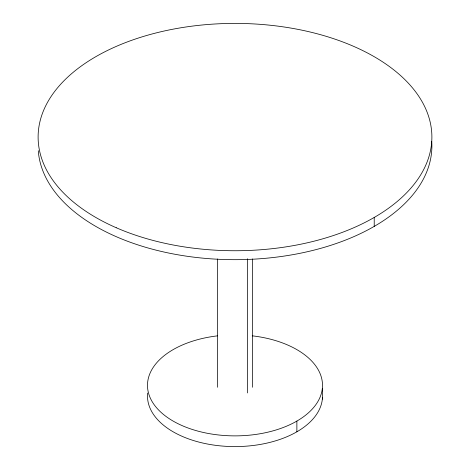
<?xml version="1.0" encoding="UTF-8"?>
<svg xmlns="http://www.w3.org/2000/svg" width="470" height="470" viewBox="0 0 470 470"><rect width="100%" height="100%" fill="white"/><g stroke="black" fill="none" stroke-linecap="round" stroke-linejoin="round"><path stroke-width="0.7" d="M374.22 217.451L374.22 226.381M322.344 388.402L322.344 399.124M296.875 421.079L296.875 431.795M252.502 258.941L252.502 387.274M247.373 258.747L247.373 392.949M217.498 258.941L217.498 387.274M431.719 141.306A196.883 113.669 0 0 1 243.137 259.581A196.883 113.669 0 0 1 38.282 150.7M252.243 335.827A87.502 50.519 0 0 1 307.785 413.394A87.502 50.519 0 0 1 162.397 413.559A87.502 50.519 0 0 1 217.428 335.862M322.461 397.696A87.502 50.519 0 0 1 230.952 446.535A87.502 50.519 0 0 1 147.656 393.02M116.225 227.727A196.883 113.669 0 0 0 430.373 151.134A196.883 113.669 0 0 0 158.402 32.359A196.883 113.669 0 0 0 116.225 227.727"/></g></svg>
